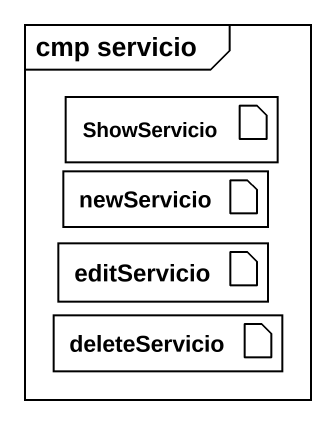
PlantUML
@startuml
mainframe cmp servicio
artifact ShowServicio
artifact newServicio
artifact deleteServicio
artifact editServicio
@enduml
